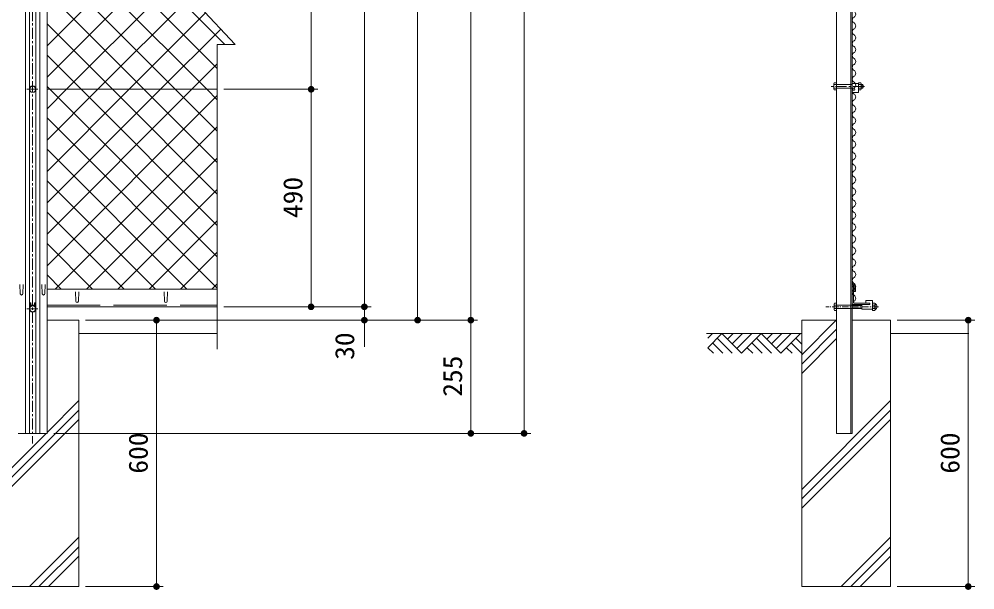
# Model space of a CAD drawing. Units: millimetres at full size. Extents: x -4455 to 4455, y -3150 to 3150.
# Drawn here: x -1538 to 616, y -971 to 315 of the extents above; entities that cross this region are included whole.
import ezdxf
from ezdxf.enums import TextEntityAlignment as Align

# ---------------------------------------------------------------- set-up
doc = ezdxf.new("R2010")
doc.units = ezdxf.units.MM
doc.header["$LTSCALE"] = 20
for name, pattern in [('DASHED', [7.5, 6, -1.5]), ('USER1', [2, 1.25, -0.25, 0.25, -0.25]), ('USER2', [1.125, 0.75, -0.125, 0.125, -0.125]), ('USER3', [4.7625, 3.175, -1.5875])]:
    doc.linetypes.add(name, pattern=pattern)
for name, color, linetype, lineweight in [('0-0_5寸法', 1, 'Continuous', 18), ('0-1_SUNPOU', 1, 'Continuous', 18), ('0-2_1部材', 3, 'Continuous', 18), ('0-3_2網', 4, 'Continuous', 18), ('0-5_8部品', 7, 'Continuous', 18), ('0-6_GL', 7, 'Continuous', 18), ('0-7_4基礎', 4, 'Continuous', 18), ('0-8_中心線', 1, 'USER1', 18), ('0-9_0', 1, 'Continuous', 18), ('0-A_AMI', 3, 'Continuous', 18)]:
    doc.layers.add(name, color=color, linetype=linetype, lineweight=lineweight)
doc.styles.add('ＭＳ ゴシック', font='')
doc.styles.get('ＭＳ ゴシック').set_extended_font_data('MS Gothic')

# ---------------------------------------------------------------- blocks, each defined once
blk = doc.blocks.new('M1')
at = {"layer": '0-1_SUNPOU'}
blk.add_line((-5, 0), (-38.58, 0), dxfattribs=at)
for points in [[(0, 0), (-5, 0), (-4.96, 0.63)], [(0, 0), (-4.96, -0.63), (-5, 0)], [(0, 0), (-4.96, 0.63), (-4.84, 1.24)], [(0, 0), (-4.84, -1.24), (-4.96, -0.63)], [(0, 0), (-4.84, 1.24), (-4.65, 1.84)], [(0, 0), (-4.65, -1.84), (-4.84, -1.24)], [(0, 0), (-4.65, 1.84), (-4.38, 2.41)], [(0, 0), (-4.38, -2.41), (-4.65, -1.84)], [(0, 0), (-4.38, 2.41), (-4.05, 2.94)], [(0, 0), (-4.05, -2.94), (-4.38, -2.41)], [(0, 0), (-4.05, 2.94), (-3.64, 3.42)], [(0, 0), (-3.64, -3.42), (-4.05, -2.94)], [(0, 0), (-3.64, 3.42), (-3.19, 3.85)], [(0, 0), (-3.19, -3.85), (-3.64, -3.42)], [(0, 0), (-3.19, 3.85), (-2.68, 4.22)], [(0, 0), (-2.68, -4.22), (-3.19, -3.85)], [(0, 0), (-2.68, 4.22), (-2.13, 4.52)], [(0, 0), (-2.13, -4.52), (-2.68, -4.22)], [(0, 0), (-2.13, 4.52), (-1.55, 4.76)], [(0, 0), (-1.55, -4.76), (-2.13, -4.52)], [(0, 0), (-1.55, 4.76), (-0.94, 4.91)], [(0, 0), (-0.94, -4.91), (-1.55, -4.76)], [(0, 0), (-0.94, 4.91), (-0.31, 4.99)], [(0, 0), (-0.31, -4.99), (-0.94, -4.91)], [(0, 0), (-0.31, 4.99), (0.31, 4.99)], [(0, 0), (0.31, -4.99), (-0.31, -4.99)], [(0, 0), (0.31, 4.99), (0.94, 4.91)], [(0, 0), (0.94, 4.91), (1.55, 4.76)], [(0, 0), (1.55, 4.76), (2.13, 4.52)], [(0, 0), (2.13, 4.52), (2.68, 4.22)], [(0, 0), (2.68, 4.22), (3.19, 3.85)], [(0, 0), (3.19, 3.85), (3.64, 3.42)], [(0, 0), (3.64, 3.42), (4.05, 2.94)], [(0, 0), (4.05, 2.94), (4.38, 2.41)], [(0, 0), (4.38, 2.41), (4.65, 1.84)], [(0, 0), (4.65, 1.84), (4.84, 1.24)], [(0, 0), (4.84, 1.24), (4.96, 0.63)], [(0, 0), (4.96, 0.63), (5, 0)], [(0, 0), (0.94, -4.91), (0.31, -4.99)], [(0, 0), (1.55, -4.76), (0.94, -4.91)], [(0, 0), (2.13, -4.52), (1.55, -4.76)], [(0, 0), (2.68, -4.22), (2.13, -4.52)], [(0, 0), (3.19, -3.85), (2.68, -4.22)], [(0, 0), (3.64, -3.42), (3.19, -3.85)], [(0, 0), (4.05, -2.94), (3.64, -3.42)], [(0, 0), (4.38, -2.41), (4.05, -2.94)], [(0, 0), (4.65, -1.84), (4.38, -2.41)], [(0, 0), (4.84, -1.24), (4.65, -1.84)], [(0, 0), (4.96, -0.63), (4.84, -1.24)], [(0, 0), (5, 0), (4.96, -0.63)]]:
    blk.add_solid(points, dxfattribs=at)
blk = doc.blocks.new('GL-マーク')
at = {"layer": '0-9_0'}
for p, q in [((-278.75, -14.14), (-264.61, 0)), ((-278.75, -42.43), (-236.32, 0)), ((-236.32, 0), (-177.24, -59.08)), ((-203.01, 0), (-219.67, -16.66)), ((-174.73, 0), (-205.53, -30.8)), ((-146.45, 0), (-191.38, -44.94)), ((-118.16, 0), (-177.24, -59.08)), ((-118.16, 0), (-59.08, -59.08)), ((-84.85, 0), (-101.51, -16.65)), ((-56.57, 0), (-87.36, -30.8)), ((-28.28, 0), (-73.22, -44.94)), ((0, 0), (-59.08, -59.08)), ((-264.61, -28.28), (-233.81, -59.08)), ((-250.46, -14.14), (-205.53, -59.08)), ((-146.44, -28.28), (-115.65, -59.08)), ((-132.3, -14.14), (-87.37, -59.08)), ((2.51, -59.08), (-28.28, -28.28)), ((3.33, -31.61), (-14.14, -14.14)), ((-278.75, -42.43), (-262.09, -59.08)), ((-160.59, -42.43), (-143.93, -59.08)), ((-25.77, -59.08), (-42.43, -42.43))]:
    blk.add_line(p, q, dxfattribs=at)
blk = doc.blocks.new('NAMIX13')
at = {"layer": '0-A_AMI'}
for centre, start, end in [((-71.1, -133.3), 298.07249, 61.92751), ((71.1, -400), 118.07249, 241.92751), ((71.1, -933.3), 118.07249, 241.92751), ((-71.1, -666.7), 298.07249, 61.92751), ((-71.1, -1200), 298.07249, 61.92751), ((71.1, -1466.7), 118.07249, 241.92751), ((-71.1, -1733.3), 298.07249, 61.92751), ((71.1, -2000), 118.07249, 241.92751), ((-71.1, -2266.7), 298.07249, 61.92751), ((71.1, -2533.3), 118.07249, 241.92751), ((71.1, -3066.7), 118.07249, 241.92751), ((-71.1, -2800), 298.07249, 61.92751), ((-71.1, -3333.3), 298.07249, 61.92751), ((71.1, -3600), 118.07249, 241.92751), ((-71.1, -3866.7), 298.07249, 61.92751), ((71.1, -4133.3), 118.07249, 241.92751), ((-71.1, -4400), 298.07249, 61.92751), ((71.1, -4666.7), 118.07249, 241.92751), ((71.1, -5200), 118.07249, 241.92751), ((-71.1, -4933.3), 298.07249, 61.92751), ((71.1, -5733.3), 118.07249, 241.92751), ((-71.1, -5466.7), 298.07249, 61.92751)]:
    blk.add_arc(centre, 151.1, start, end, dxfattribs=at)

msp = doc.modelspace()

# ---------------------------------------------------------------- linework, layer by layer
at = {"layer": '0-0_5寸法'}
for p, q in [((-519.92, 1596.57), (-519.92, -363.43)), ((-759.92, -333.43), (-759.92, 1136.57)), ((-639.92, 1136.57), (-639.92, -363.43)), ((-879.92, 156.57), (-879.92, 646.57)), ((-1076.49, 156.57), (-864.92, 156.57)), ((-1076.49, 156.57), (-864.92, 156.57)), ((-879.92, -333.43), (-879.92, 156.57)), ((-759.92, -303.43), (-759.92, -273.43)), ((-1076.49, -333.43), (-744.92, -333.43)), ((-1076.49, -333.43), (-744.92, -333.43)), ((-1076.49, -333.43), (-864.92, -333.43)), ((-759.92, -333.43), (-759.92, -363.43)), ((-1388.7, -363.43), (-624.92, -363.43)), ((-1388.7, -363.43), (-504.92, -363.43)), ((-1388.7, -363.43), (-1213.48, -363.43)), ((-1370.85, -363.43), (-504.92, -363.43)), ((-1228.48, -363.43), (-1228.48, -963.43)), ((-1076.49, -363.43), (-744.92, -363.43)), ((-519.92, -363.43), (-519.92, -618.43)), ((441.13, -363.43), (616.35, -363.43)), ((601.35, -363.43), (601.35, -963.43)), ((-759.92, -393.43), (-759.92, -423.43)), ((-1460.15, -618.43), (-504.92, -618.43)), ((-1388.7, -963.43), (-1213.48, -963.43)), ((441.13, -963.43), (616.35, -963.43))]:
    msp.add_line(p, q, dxfattribs=at)
at = {"layer": '0-2_1部材'}
for p, q in [((-1523.65, 1646.57), (-1523.65, -618.43)), ((-1514.65, 1646.57), (-1514.65, -618.43)), ((-1500.65, 1646.57), (-1500.65, -618.43)), ((-1491.65, 1646.57), (-1491.65, -618.43)), ((-1411.4, -299.93), (-1410.65, -320.43)), ((-1403.9, -299.93), (-1404.65, -320.43)), ((-1211.4, -299.93), (-1210.65, -320.43)), ((-1203.9, -299.93), (-1204.65, -320.43))]:
    msp.add_line(p, q, dxfattribs=at)
at = {"layer": '0-2_1部材', "color": 7}
for p, q in [((-1475.15, 1646.57), (-1475.15, -618.43)), ((304.68, 1646.57), (304.68, -363.43)), ((336.68, 1646.57), (336.68, -618.43)), ((-1475.15, 156.57), (-1091.49, 156.57)), ((-1475.15, -293.43), (-1091.49, -293.43)), ((339.68, -287.82), (341.18, -287.82)), ((342.68, -323.32), (342.68, -289.32)), ((-1475.15, -333.43), (-1091.49, -333.43)), ((341.68, -327.82), (379.68, -327.82)), ((344.18, -324.82), (378.18, -324.82)), ((379.68, -326.32), (379.68, -328.32)), ((304.68, -363.43), (304.68, -618.43)), ((-1540.15, -618.43), (-1475.15, -618.43)), ((339.68, -618.43), (304.68, -618.43))]:
    msp.add_line(p, q, dxfattribs=at)
at = {"layer": '0-2_1部材', "color": 4}
for p, q in [((-1131.49, 343.41), (-1051.49, 257.25)), ((-1091.49, 257.25), (-1091.49, -428.51)), ((-1091.49, 257.25), (-1051.49, 257.25))]:
    msp.add_line(p, q, dxfattribs=at)
at = {"layer": '0-2_1部材', "color": 1, "linetype": 'DASHED'}
msp.add_line((-1475.15, -329.43), (-1091.49, -329.43), dxfattribs=at)
at = {"layer": '0-2_1部材', "color": 7}
msp.add_lwpolyline([(339.68, 1646.57), (339.68, -363.43), (339.68, -618.43)], dxfattribs=at)
for centre, radius, start, end in [((341.18, -289.32), 1.5, 0, 90), ((341.68, -325.82), 2, 209.64572, 270), ((344.18, -323.32), 1.5, 179.99992, 270), ((378.18, -326.32), 1.5, 0.01748, 90)]:
    msp.add_arc(centre, radius, start, end, dxfattribs=at)
at = {"layer": '0-2_1部材'}
for centre in [(-1407.65, -320.43), (-1207.65, -320.43)]:
    msp.add_arc(centre, 3, 180, 0, dxfattribs=at)
at = {"layer": '0-3_2網', "color": 1}
for p, q in [((-399.92, -618.43), (-399.92, 1646.57)), ((-1460.15, -618.43), (-384.92, -618.43))]:
    msp.add_line(p, q, dxfattribs=at)
at = {"layer": '0-3_2網'}
for p, q in [((-1475.15, 254.24), (-1091.49, 637.9)), ((-1091.49, 203.45), (-1475.15, 587.11)), ((-1475.15, 183.53), (-1091.49, 567.19)), ((-1115.32, 156.57), (-1475.15, 516.4)), ((-1431.4, 156.57), (-1091.49, 496.48)), ((-1186.03, 156.57), (-1475.15, 445.69)), ((-1360.69, 156.57), (-1091.49, 425.77)), ((-1256.74, 156.57), (-1475.15, 374.98)), ((-1327.45, 156.57), (-1475.15, 304.27)), ((-1398.16, 156.57), (-1475.15, 233.56)), ((-1468.87, 156.57), (-1475.15, 162.85)), ((-1475.15, 112.82), (-1431.4, 156.57)), ((-1475.15, 42.11), (-1360.69, 156.57)), ((-1091.49, -220.82), (-1468.87, 156.57)), ((-1091.49, -150.11), (-1398.16, 156.57)), ((-1091.49, -79.4), (-1327.45, 156.57)), ((-1091.49, -8.68), (-1256.74, 156.57)), ((-1091.49, 62.03), (-1186.03, 156.57)), ((-1091.49, 132.74), (-1115.32, 156.57)), ((-1475.15, -240.74), (-1091.49, 142.93)), ((-1091.49, -291.53), (-1475.15, 92.14)), ((-1457.14, -293.43), (-1091.49, 72.22)), ((-1160.29, -293.43), (-1475.15, 21.43)), ((-1386.43, -293.43), (-1091.49, 1.51)), ((-1231, -293.43), (-1475.15, -49.28)), ((-1315.72, -293.43), (-1091.49, -69.2)), ((-1301.71, -293.43), (-1475.15, -119.99)), ((-1245, -293.43), (-1091.49, -139.91)), ((-1372.42, -293.43), (-1475.15, -190.71)), ((-1174.29, -293.43), (-1091.49, -210.63)), ((-1443.14, -293.43), (-1475.15, -261.42)), ((-1103.58, -293.43), (-1091.49, -281.34))]:
    msp.add_line(p, q, dxfattribs=at)
for points in [[(-1074.58, 257.25), (-1463.9, 646.57), (-1475.15, 657.82)], [(-1475.15, -28.61), (-1289.98, 156.57), (-1117.84, 328.71)], [(-1475.15, -99.32), (-1219.27, 156.57), (-1083.79, 292.05)], [(-1475.15, -170.03), (-1148.56, 156.57), (-1091.49, 213.64)]]:
    msp.add_lwpolyline(points, dxfattribs=at)
at = {"layer": '0-3_2網', "color": 3}
for centre, start, end in [((347.44, -194.06), 118.07249, 241.92751), ((340.32, -180.73), 298.07249, 61.92751)]:
    msp.add_arc(centre, 7.56, start, end, dxfattribs=at)
at = {"layer": '0-5_8部品', "color": 1, "linetype": 'USER1'}
for p, q in [((-1521.08, 156.57), (-1494.2, 156.57)), ((367.3, 163), (288.81, 163)), ((-1521.08, -337.88), (-1494.2, -337.88))]:
    msp.add_line(p, q, dxfattribs=at)
at = {"layer": '0-5_8部品'}
for p, q in [((298.28, 168.92), (299.39, 170.84)), ((298.28, 157.08), (298.28, 168.92)), ((298.28, 157.08), (299.39, 155.16)), ((298.97, 167), (304.68, 167)), ((298.97, 159), (304.68, 159)), ((299.39, 170.84), (304.68, 170.84)), ((299.39, 155.16), (304.68, 155.16)), ((304.68, 155.16), (304.68, 170.84)), ((339.68, 169.32), (339.68, 158.82)), ((339.68, 169.32), (353.88, 169.32)), ((339.68, 158.82), (343.63, 158.82)), ((339.68, 154.32), (343.63, 154.32)), ((339.68, 154.32), (339.68, 149.32)), ((353.88, 155.16), (353.88, 170.84)), ((353.88, 169.32), (353.88, 149.32)), ((359.59, 167), (353.88, 167)), ((359.59, 159), (353.88, 159)), ((359.17, 155.16), (353.88, 155.16)), ((360.28, 157.08), (359.17, 155.16)), ((360.28, 157.08), (360.28, 168.92)), ((360.28, 167), (363.83, 167)), ((360.28, 159), (363.83, 159)), ((363.83, 159), (363.83, 167)), ((339.68, 149.32), (353.88, 149.32)), ((347.36, -287.03), (339.68, -275.36)), ((-1536.17, -283.28), (-1535.42, -303.78)), ((-1528.67, -283.28), (-1529.42, -303.78)), ((-1486.63, -283.28), (-1485.88, -303.78)), ((-1479.13, -283.28), (-1479.88, -303.78)), ((344.36, -287.93), (339.68, -280.82)), ((344.36, -298.93), (344.36, -287.93)), ((344.36, -298.93), (347.36, -298.93)), ((347.36, -298.93), (347.36, -287.03)), ((370.68, -319.32), (370.68, -324.82)), ((385.68, -319.32), (370.68, -319.32)), ((385.68, -325.32), (385.68, -319.32)), ((-1513.9, -335.13), (-1513.9, -324.2)), ((-1511.9, -329.2), (-1513.9, -329.2)), ((-1513.08, -333.7), (-1513.9, -333.7)), ((-1511.9, -329.43), (-1503.4, -329.43)), ((-1503.4, -324.2), (-1501.4, -324.2)), ((-1503.4, -331.67), (-1503.4, -324.2)), ((-1503.4, -329.2), (-1501.4, -329.2)), ((-1502.23, -333.7), (-1501.4, -333.7)), ((-1501.4, -335.13), (-1501.4, -324.2)), ((299.08, -326.4), (299.7, -325.32)), ((299.08, -340.25), (299.08, -326.4)), ((299.08, -340.25), (299.7, -341.32)), ((304.68, -325.32), (299.7, -325.32)), ((304.68, -329.32), (299.7, -329.32)), ((304.68, -337.32), (299.7, -337.32)), ((304.68, -341.32), (299.7, -341.32)), ((304.68, -341.32), (304.68, -325.32)), ((339.68, -329.32), (361.68, -329.32)), ((339.68, -337.32), (361.68, -337.32)), ((361.68, -338.32), (361.68, -328.32)), ((361.68, -328.32), (379.68, -328.32)), ((361.68, -338.32), (385.68, -338.32)), ((385.68, -341.32), (385.68, -325.32)), ((385.68, -325.32), (390.66, -325.32)), ((385.68, -337.32), (385.68, -329.32)), ((385.68, -329.32), (390.66, -329.32)), ((385.68, -337.32), (390.71, -337.32)), ((385.68, -341.32), (390.66, -341.32)), ((391.28, -340.25), (390.66, -341.32))]:
    msp.add_line(p, q, dxfattribs=at)
at = {"layer": '0-5_8部品', "color": 3, "linetype": 'DASHED'}
for p, q in [((304.68, 167), (339.68, 167)), ((304.68, 159), (339.68, 159))]:
    msp.add_line(p, q, dxfattribs=at)
at = {"layer": '0-5_8部品', "color": 1}
for p, q in [((360.28, 166.2), (364.24, 166.2)), ((360.28, 159.8), (364.24, 159.8))]:
    msp.add_line(p, q, dxfattribs=at)
at = {"layer": '0-5_8部品', "color": 1, "linetype": 'USER2'}
msp.add_line((399.31, -333.32), (280.01, -333.32), dxfattribs=at)
at = {"layer": '0-5_8部品', "color": 3, "linetype": 'USER3'}
for p, q in [((304.68, -329.32), (339.68, -329.32)), ((304.68, -337.32), (339.68, -337.32))]:
    msp.add_line(p, q, dxfattribs=at)
at = {"layer": '0-5_8部品', "color": 4}
for p, q in [((339.68, -330.12), (361.68, -330.12)), ((339.68, -336.52), (361.68, -336.52))]:
    msp.add_line(p, q, dxfattribs=at)
at = {"layer": '0-5_8部品', "color": 3}
for points in [[(-1499.81, 156.57), (-1503.73, 149.78), (-1511.57, 149.78), (-1515.49, 156.57), (-1511.57, 163.36), (-1503.73, 163.36)], [(-1499.81, -337.88), (-1503.73, -344.67), (-1511.57, -344.67), (-1515.49, -337.88), (-1511.57, -331.09), (-1503.73, -331.09)]]:
    msp.add_lwpolyline(points, close=True, dxfattribs=at)
at = {"layer": '0-5_8部品'}
for points in [[(360.28, 168.92), (359.17, 170.84), (353.88, 170.84)], [(-1511.9, -331.67), (-1511.9, -324.2), (-1513.9, -324.2)], [(391.28, -340.25), (391.28, -326.4), (390.66, -325.32)]]:
    msp.add_lwpolyline(points, dxfattribs=at)
at = {"layer": '0-5_8部品', "color": 3}
for centre in [(-1507.65, 156.57), (-1507.65, -337.88)]:
    msp.add_circle(centre, 6.8, dxfattribs=at)
at = {"layer": '0-5_8部品'}
for centre, radius, start, end in [((301.31, 168.92), 3.03, 180, 219.3382), ((310.28, 163), 12, 160.52878, 199.47122), ((301.31, 157.08), 3.03, 140.6618, 180), ((343.63, 156.57), 2.25, 270, 90), ((357.25, 168.92), 3.03, 320.6618, 0), ((348.28, 163), 12, 340.52878, 19.47122), ((357.25, 157.08), 3.03, 0, 39.3382), ((356.9, 163), 8, 330, 30), ((-1532.42, -303.78), 3, 180, 0), ((-1482.88, -303.78), 3, 180, 0), ((306.31, -326.4), 7.23, 179.99992, 203.88486), ((312.27, -333.32), 13.19, 162.35463, 197.65355), ((306.31, -340.25), 7.23, 156.1122, 179.99992), ((376.85, -333.44), 14.39, 344.30688, 16.61112), ((384.05, -326.4), 7.23, 336.03567, 0), ((384.05, -340.25), 7.27, 0, 23.62772), ((388.25, -333.19), 7.61, 293.49969, 65.96921)]:
    msp.add_arc(centre, radius, start, end, dxfattribs=at)
at = {"layer": '0-6_GL'}
for p, q in [((-1403.7, -393.43), (-1091.49, -393.43)), ((11.41, -393.43), (226.13, -393.43)), ((603.05, -393.43), (426.13, -393.43))]:
    msp.add_line(p, q, dxfattribs=at)
at = {"layer": '0-7_4基礎', "color": 7}
for p, q in [((-1475.15, -363.43), (-1403.7, -363.43)), ((-1403.7, -963.43), (-1403.7, -363.43)), ((226.13, -963.43), (226.13, -363.43)), ((226.13, -363.43), (304.68, -363.43)), ((339.68, -363.43), (426.13, -363.43)), ((426.13, -963.43), (426.13, -363.43)), ((-1603.7, -963.43), (-1403.7, -963.43)), ((226.13, -963.43), (426.13, -963.43))]:
    msp.add_line(p, q, dxfattribs=at)
at = {"layer": '0-7_4基礎'}
for p, q in [((226.13, -441.21), (303.9, -363.43)), ((226.13, -462.42), (304.68, -383.87)), ((226.13, -483.63), (304.68, -405.08)), ((-1475.15, -616.12), (-1403.7, -544.67)), ((226.13, -744.67), (426.13, -544.67)), ((-1603.7, -765.88), (-1403.7, -565.88)), ((226.13, -765.88), (426.13, -565.88)), ((-1603.7, -787.09), (-1403.7, -587.09)), ((226.13, -787.09), (426.13, -587.09)), ((-1603.7, -744.67), (-1477.47, -618.43)), ((-1514.65, -963.43), (-1403.7, -852.49)), ((315.18, -963.43), (426.13, -852.49)), ((-1493.43, -963.43), (-1403.7, -873.7)), ((336.4, -963.43), (426.13, -873.7)), ((-1472.22, -963.43), (-1403.7, -894.91)), ((357.61, -963.43), (426.13, -894.91))]:
    msp.add_line(p, q, dxfattribs=at)
at = {"layer": '0-8_中心線'}
msp.add_line((-1507.65, 1655.2), (-1507.65, -641.27), dxfattribs=at)
at = {"layer": '0-A_AMI'}
for centre, start, end in [((347.44, -220.73), 118.07249, 241.92751), ((340.32, -207.4), 298.07249, 61.92751), ((340.32, -234.06), 298.07249, 61.92751), ((347.44, -247.4), 118.07249, 241.92751), ((340.32, -260.73), 298.07249, 61.92751), ((347.44, -274.06), 118.07249, 241.92751), ((347.44, -300.73), 118.07249, 241.92751), ((340.32, -287.4), 298.07249, 61.92751), ((340.32, -314.06), 298.07249, 61.92751)]:
    msp.add_arc(centre, 7.56, start, end, dxfattribs=at)

# ---------------------------------------------------------------- block references
at = {"layer": '0-0_5寸法', "xscale": 1.5, "yscale": 1.5}
for p, rotation in [((-879.92, 156.57), 270), ((-879.92, 156.57), 90), ((-879.92, -333.43), 270), ((-759.92, -333.43), 270), ((-759.92, -333.43), 270), ((-639.92, -363.43), 270), ((-519.92, -363.43), 270), ((-1228.48, -363.43), 90), ((-759.92, -363.43), 90), ((-519.92, -363.43), 90), ((601.35, -363.43), 90), ((-519.92, -618.43), 270), ((-1228.48, -963.43), 270), ((601.35, -963.43), 270)]:
    msp.add_blockref('M1', p, dxfattribs=dict(at, rotation=rotation))
at = {"layer": '0-3_2網', "xscale": 0.05, "yscale": 0.05}
for p in [(343.88, 412.6), (343.88, 119.27)]:
    msp.add_blockref('NAMIX13', p, dxfattribs=at)
at = {"layer": '0-3_2網', "xscale": 1.5, "yscale": 1.5, "rotation": 270}
msp.add_blockref('M1', (-399.92, -618.43), dxfattribs=at)
at = {"layer": '0-6_GL', "xscale": 0.75, "yscale": 0.75}
msp.add_blockref('GL-マーク', (223.48, -393.58), dxfattribs=at)

# ---------------------------------------------------------------- texts
at = {"layer": '0-0_5寸法', "color": 3, "style": 'ＭＳ ゴシック', "width": 1.05}
for s, p in [('490', (-886.59, -133.43)), ('30', (-769.77, -452.8)), ('255', (-526.59, -535.93)), ('600', (-1235.15, -709.18)), ('600', (594.68, -709.18))]:
    msp.add_text(s, height=43.26, rotation=90, dxfattribs=at).set_placement(p, align=Align.BOTTOM_LEFT)

doc.saveas('drawing.dxf')
